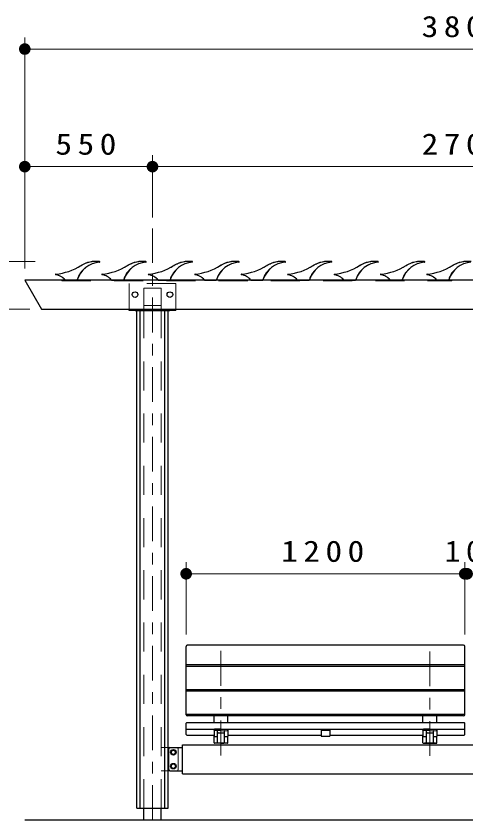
# Model space of a CAD drawing. Units: millimetres on the paper, with parts at other scales. Extents: x -385 to 0, y -10 to 267.
# Drawn here: x -309.9 to -271.2, y 75.7 to 145 of the extents above; entities that cross this region are included whole.
import ezdxf

# ---------------------------------------------------------------- set-up
doc = ezdxf.new("R2010")
doc.units = ezdxf.units.MM
doc.linetypes.add('USER1', pattern=[4.5, 2.5, -2])
doc.linetypes.add('USER2', pattern=[6, 3, -1, 1, -1])
doc.layers.add('LY_1', color=7, linetype='Continuous', lineweight=25)
doc.styles.add('ＭＳ ゴシック', font='')
doc.styles.get('ＭＳ ゴシック').set_extended_font_data('MS Gothic')

# ---------------------------------------------------------------- blocks, each defined once
blk = doc.blocks.new('filled_dot')
at = {"color": 0, "linetype": 'Continuous', "lineweight": -2, "const_width": 1.25}
blk.add_lwpolyline([(-0.625, 0, 1), (0.625, 0, 1)], format="xyb", close=True, dxfattribs=at)

msp = doc.modelspace()

# ---------------------------------------------------------------- linework, layer by layer
at = {"layer": 'LY_1', "lineweight": 13}
for p, q in [((-309.177, 123.235), (-309.177, 143.137)), ((-309.177, 142.137), (-233.177, 142.137)), ((-298.177, 127.622), (-298.177, 133.007)), ((-309.177, 132.007), (-298.177, 132.007)), ((-298.177, 132.007), (-244.177, 132.007)), ((-308.293, 123.835), (-328.586, 123.835)), ((-308.734, 119.735), (-318.586, 119.735)), ((-295.277, 91.715), (-295.277, 97.937)), ((-271.277, 91.715), (-271.277, 97.937)), ((-295.277, 96.937), (-271.277, 96.937)), ((-271.277, 96.937), (-271.077, 96.937))]:
    msp.add_line(p, q, dxfattribs=at)
at = {"layer": 'LY_1', "color": 2, "linetype": 'USER2', "lineweight": 13}
msp.add_line((-298.177, 75.735), (-298.177, 126.683), dxfattribs=at)
at = {"layer": 'LY_1', "color": 190, "linetype": 'USER1', "lineweight": 13}
for p, q in [((-305.977, 122.171), (-305.977, 122.235)), ((-305.977, 122.171), (-272.377, 122.171)), ((-272.377, 122.171), (-272.377, 122.235))]:
    msp.add_line(p, q, dxfattribs=at)
at = {"layer": 'LY_1', "color": 4, "linetype": 'USER1', "lineweight": 13}
for p, q in [((-305.659, 122.235), (-304.707, 122.235)), ((-301.659, 122.235), (-300.707, 122.235)), ((-297.659, 122.235), (-296.707, 122.235)), ((-293.659, 122.235), (-292.707, 122.235)), ((-289.659, 122.235), (-288.707, 122.235)), ((-285.659, 122.235), (-284.707, 122.235)), ((-281.659, 122.235), (-280.707, 122.235)), ((-277.659, 122.235), (-276.707, 122.235)), ((-273.659, 122.235), (-272.707, 122.235))]:
    msp.add_line(p, q, dxfattribs=at)
at = {"layer": 'LY_1', "color": 4}
for p, q in [((-305.659, 122.225), (-304.707, 122.225)), ((-301.659, 122.225), (-300.707, 122.225)), ((-297.659, 122.225), (-296.707, 122.225)), ((-293.659, 122.225), (-292.707, 122.225)), ((-289.659, 122.225), (-288.707, 122.225)), ((-285.659, 122.225), (-284.707, 122.225)), ((-281.659, 122.225), (-280.707, 122.225)), ((-277.659, 122.225), (-276.707, 122.225)), ((-273.659, 122.225), (-272.707, 122.225)), ((-283.657, 83.55), (-282.897, 83.55)), ((-283.657, 83.55), (-283.657, 82.945)), ((-283.657, 83.497), (-283.657, 83.51)), ((-283.657, 83.46), (-282.897, 83.46)), ((-282.897, 83.55), (-282.897, 82.945)), ((-282.897, 83.497), (-282.897, 83.51)), ((-283.657, 82.945), (-282.897, 82.945))]:
    msp.add_line(p, q, dxfattribs=at)
at = {"layer": 'LY_1', "linetype": 'USER1', "lineweight": 13}
for p, q in [((-296.177, 121.935), (-300.177, 121.935)), ((-300.177, 119.735), (-300.177, 121.935)), ((-296.177, 119.735), (-296.177, 121.935)), ((-297.427, 121.535), (-298.927, 121.535)), ((-298.927, 119.615), (-298.927, 121.535)), ((-297.427, 119.615), (-297.427, 121.535)), ((-297.427, 120.035), (-298.927, 120.035)), ((-298.927, 76.735), (-298.927, 119.615)), ((-297.427, 76.735), (-297.427, 119.615)), ((-297.427, 81.965), (-296.077, 81.965)), ((-295.977, 80.065), (-295.977, 81.865)), ((-297.427, 79.965), (-296.077, 79.965))]:
    msp.add_line(p, q, dxfattribs=at)
at = {"layer": 'LY_1'}
for p, q in [((-300.177, 119.615), (-300.177, 119.735)), ((-296.177, 119.615), (-300.177, 119.615)), ((-299.677, 119.615), (-296.677, 119.615)), ((-299.527, 76.735), (-299.527, 119.615)), ((-299.227, 76.735), (-299.227, 119.615)), ((-297.127, 76.735), (-297.127, 119.615)), ((-296.827, 76.735), (-296.827, 119.615)), ((-296.177, 119.615), (-296.177, 119.735)), ((-271.377, 90.782), (-295.177, 90.782)), ((-295.277, 84.783), (-295.277, 90.682)), ((-271.277, 84.783), (-271.277, 90.682)), ((-295.277, 89.12), (-271.277, 89.12)), ((-295.277, 88.993), (-271.277, 88.993)), ((-295.277, 86.965), (-271.277, 86.965)), ((-295.277, 86.849), (-271.277, 86.849)), ((-271.277, 84.821), (-295.277, 84.821)), ((-271.377, 84.694), (-295.177, 84.694)), ((-292.877, 84.13), (-292.877, 84.694)), ((-291.677, 84.13), (-291.677, 84.694)), ((-274.877, 84.13), (-274.877, 84.694)), ((-273.677, 84.13), (-273.677, 84.694)), ((-295.277, 83.095), (-295.277, 84.07)), ((-295.217, 84.13), (-271.337, 84.13)), ((-271.277, 83.095), (-271.277, 84.07)), ((-295.277, 83.567), (-271.277, 83.567)), ((-292.877, 83.467), (-292.877, 83.51)), ((-292.877, 83.467), (-292.877, 82.955)), ((-292.277, 83.569), (-292.839, 83.55)), ((-292.277, 83.408), (-292.839, 83.427)), ((-292.577, 82.403), (-292.577, 83.389)), ((-292.517, 83.231), (-292.037, 83.231)), ((-292.277, 83.569), (-291.716, 83.55)), ((-292.277, 83.408), (-291.716, 83.427)), ((-291.977, 82.403), (-291.977, 83.389)), ((-291.677, 83.467), (-291.677, 83.51)), ((-291.677, 83.467), (-291.677, 82.955)), ((-274.877, 83.51), (-274.877, 83.567)), ((-274.877, 83.467), (-274.877, 83.51)), ((-274.877, 83.467), (-274.877, 82.955)), ((-274.277, 83.569), (-274.839, 83.55)), ((-274.277, 83.408), (-274.839, 83.427)), ((-274.577, 82.403), (-274.577, 83.389)), ((-274.517, 83.231), (-274.037, 83.231)), ((-274.277, 83.569), (-273.716, 83.55)), ((-274.277, 83.408), (-273.716, 83.427)), ((-273.977, 82.403), (-273.977, 83.389)), ((-273.677, 83.51), (-273.677, 83.567)), ((-273.677, 83.467), (-273.677, 83.51)), ((-273.677, 83.467), (-273.677, 82.955)), ((-295.217, 83.035), (-292.877, 83.035)), ((-292.877, 82.373), (-292.877, 82.955)), ((-292.837, 82.915), (-292.577, 82.915)), ((-291.977, 82.915), (-291.717, 82.915)), ((-291.677, 83.035), (-283.657, 83.035)), ((-291.677, 82.373), (-291.677, 82.955)), ((-282.897, 83.035), (-274.877, 83.035)), ((-274.877, 82.373), (-274.877, 82.955)), ((-274.837, 82.915), (-274.577, 82.915)), ((-273.977, 82.915), (-273.717, 82.915)), ((-273.677, 83.035), (-271.337, 83.035)), ((-273.677, 82.373), (-273.677, 82.955)), ((-296.777, 80.065), (-296.777, 81.865)), ((-296.677, 81.965), (-295.577, 81.965)), ((-296.487, 81.755), (-296.597, 81.565)), ((-296.267, 81.755), (-296.487, 81.755)), ((-296.158, 81.565), (-296.267, 81.755)), ((-295.577, 82.215), (-246.777, 82.215)), ((-295.577, 79.715), (-295.577, 82.215)), ((-291.707, 82.335), (-292.848, 82.335)), ((-291.807, 82.335), (-292.747, 82.335)), ((-292.277, 82.335), (-292.519, 82.343)), ((-292.277, 82.335), (-292.035, 82.343)), ((-274.848, 82.335), (-273.707, 82.335)), ((-273.807, 82.335), (-274.747, 82.335)), ((-274.277, 82.335), (-274.519, 82.343)), ((-296.597, 81.565), (-296.487, 81.375)), ((-296.487, 81.375), (-296.267, 81.375)), ((-296.267, 81.375), (-296.158, 81.565)), ((-296.487, 80.555), (-296.597, 80.365)), ((-296.597, 80.365), (-296.487, 80.175)), ((-296.267, 80.555), (-296.487, 80.555)), ((-296.158, 80.365), (-296.267, 80.555)), ((-296.267, 80.175), (-296.158, 80.365)), ((-296.677, 79.965), (-295.577, 79.965)), ((-296.487, 80.175), (-296.267, 80.175)), ((-295.577, 79.715), (-246.777, 79.715)), ((-299.527, 76.735), (-296.827, 76.735)), ((-298.927, 75.735), (-298.927, 76.735)), ((-297.427, 75.735), (-297.427, 76.735)), ((-309.177, 75.735), (-233.177, 75.735))]:
    msp.add_line(p, q, dxfattribs=at)
at = {"layer": 'LY_1', "linetype": 'USER2', "lineweight": 13}
for p, q in [((-292.277, 81.295), (-292.277, 91.093)), ((-274.277, 81.249), (-274.277, 91.093))]:
    msp.add_line(p, q, dxfattribs=at)
at = {"layer": 'LY_1'}
msp.add_lwpolyline([(-309.177, 122.235), (-307.734, 119.735), (-234.621, 119.735), (-233.177, 122.235)], close=True, dxfattribs=at)
for centre, radius in [((-299.677, 120.985), 0.24), ((-296.677, 120.985), 0.24), ((-296.377, 81.565), 0.24), ((-296.377, 81.565), 0.19), ((-296.377, 80.365), 0.24), ((-296.377, 80.365), 0.19)]:
    msp.add_circle(centre, radius, dxfattribs=at)
at = {"layer": 'LY_1', "color": 4}
for centre, radius, start, end in [((-306.97, 127.719), 4.99, 275.2352, 301.88041), ((-302.574, 121.59), 2.19, 94.35776, 162.19171), ((-303.061, 121.435), 2.41, 82.30635, 121.88041), ((-302.742, 123.798), 0.025, 274.35776, 82.30635), ((-302.97, 127.719), 4.99, 275.2352, 301.88041), ((-298.574, 121.59), 2.19, 94.35776, 162.19171), ((-299.061, 121.435), 2.41, 82.30635, 121.88041), ((-298.742, 123.798), 0.025, 274.35776, 82.30635), ((-298.97, 127.719), 4.99, 275.2352, 301.88041), ((-294.574, 121.59), 2.19, 94.35776, 162.19171), ((-295.061, 121.435), 2.41, 82.30635, 121.88041), ((-294.742, 123.798), 0.025, 274.35776, 82.30635), ((-294.97, 127.719), 4.99, 275.2352, 301.88041), ((-290.574, 121.59), 2.19, 94.35776, 162.19171), ((-291.061, 121.435), 2.41, 82.30635, 121.88041), ((-290.742, 123.798), 0.025, 274.35776, 82.30635), ((-290.97, 127.719), 4.99, 275.2352, 301.88041), ((-286.574, 121.59), 2.19, 94.35776, 162.19171), ((-287.061, 121.435), 2.41, 82.30635, 121.88041), ((-286.742, 123.798), 0.025, 274.35776, 82.30635), ((-286.97, 127.719), 4.99, 275.2352, 301.88041), ((-282.574, 121.59), 2.19, 94.35776, 162.19171), ((-283.061, 121.435), 2.41, 82.30635, 121.88041), ((-282.742, 123.798), 0.025, 274.35776, 82.30635), ((-282.97, 127.719), 4.99, 275.2352, 301.88041), ((-278.574, 121.59), 2.19, 94.35776, 162.19171), ((-279.061, 121.435), 2.41, 82.30635, 121.88041), ((-278.742, 123.798), 0.025, 274.35776, 82.30635), ((-278.97, 127.719), 4.99, 275.2352, 301.88041), ((-274.574, 121.59), 2.19, 94.35776, 162.19171), ((-275.061, 121.435), 2.41, 82.30635, 121.88041), ((-274.742, 123.798), 0.025, 274.35776, 82.30635), ((-274.97, 127.719), 4.99, 275.2352, 301.88041), ((-270.574, 121.59), 2.19, 94.35776, 162.19171), ((-271.061, 121.435), 2.41, 82.30635, 121.88041), ((-306.512, 122.725), 0.025, 95.2352, 260.5565), ((-306.744, 121.329), 1.39, 41.07659, 80.5565), ((-302.512, 122.725), 0.025, 95.2352, 260.5565), ((-302.744, 121.329), 1.39, 41.07659, 80.5565), ((-298.512, 122.725), 0.025, 95.2352, 260.5565), ((-298.744, 121.329), 1.39, 41.07659, 80.5565), ((-294.512, 122.725), 0.025, 95.2352, 260.5565), ((-294.744, 121.329), 1.39, 41.07659, 80.5565), ((-290.512, 122.725), 0.025, 95.2352, 260.5565), ((-290.744, 121.329), 1.39, 41.07659, 80.5565), ((-286.512, 122.725), 0.025, 95.2352, 260.5565), ((-286.744, 121.329), 1.39, 41.07659, 80.5565), ((-282.512, 122.725), 0.025, 95.2352, 260.5565), ((-282.744, 121.329), 1.39, 41.07659, 80.5565), ((-278.512, 122.725), 0.025, 95.2352, 260.5565), ((-278.744, 121.329), 1.39, 41.07659, 80.5565), ((-274.512, 122.725), 0.025, 95.2352, 260.5565), ((-274.744, 121.329), 1.39, 41.07659, 80.5565), ((-305.659, 122.275), 0.05, 221.07659, 270), ((-304.707, 122.275), 0.05, 270, 342.19171), ((-301.659, 122.275), 0.05, 221.07659, 270), ((-300.707, 122.275), 0.05, 270, 342.19171), ((-297.659, 122.275), 0.05, 221.07659, 270), ((-296.707, 122.275), 0.05, 270, 342.19171), ((-293.659, 122.275), 0.05, 221.07659, 270), ((-292.707, 122.275), 0.05, 270, 342.19171), ((-289.659, 122.275), 0.05, 221.07659, 270), ((-288.707, 122.275), 0.05, 270, 342.19171), ((-285.659, 122.275), 0.05, 221.07659, 270), ((-284.707, 122.275), 0.05, 270, 342.19171), ((-281.659, 122.275), 0.05, 221.07659, 270), ((-280.707, 122.275), 0.05, 270, 342.19171), ((-277.659, 122.275), 0.05, 221.07659, 270), ((-276.707, 122.275), 0.05, 270, 342.19171), ((-273.659, 122.275), 0.05, 221.07659, 270), ((-272.707, 122.275), 0.05, 270, 342.19171)]:
    msp.add_arc(centre, radius, start, end, dxfattribs=at)
at = {"layer": 'LY_1', "color": 4, "linetype": 'USER1', "lineweight": 13}
for centre, radius, start, end in [((-306.97, 127.719), 5, 275.2352, 301.88041), ((-302.574, 121.59), 2.2, 94.35776, 162.19171), ((-303.061, 121.435), 2.4, 82.30635, 121.88041), ((-302.742, 123.798), 0.015, 274.35776, 82.30635), ((-302.97, 127.719), 5, 275.2352, 301.88041), ((-298.574, 121.59), 2.2, 94.35776, 162.19171), ((-299.061, 121.435), 2.4, 82.30635, 121.88041), ((-298.742, 123.798), 0.015, 274.35776, 82.30635), ((-298.97, 127.719), 5, 275.2352, 301.88041), ((-294.574, 121.59), 2.2, 94.35776, 162.19171), ((-295.061, 121.435), 2.4, 82.30635, 121.88041), ((-294.742, 123.798), 0.015, 274.35776, 82.30635), ((-294.97, 127.719), 5, 275.2352, 301.88041), ((-290.574, 121.59), 2.2, 94.35776, 162.19171), ((-291.061, 121.435), 2.4, 82.30635, 121.88041), ((-290.742, 123.798), 0.015, 274.35776, 82.30635), ((-290.97, 127.719), 5, 275.2352, 301.88041), ((-286.574, 121.59), 2.2, 94.35776, 162.19171), ((-287.061, 121.435), 2.4, 82.30635, 121.88041), ((-286.742, 123.798), 0.015, 274.35776, 82.30635), ((-286.97, 127.719), 5, 275.2352, 301.88041), ((-282.574, 121.59), 2.2, 94.35776, 162.19171), ((-283.061, 121.435), 2.4, 82.30635, 121.88041), ((-282.742, 123.798), 0.015, 274.35776, 82.30635), ((-282.97, 127.719), 5, 275.2352, 301.88041), ((-278.574, 121.59), 2.2, 94.35776, 162.19171), ((-279.061, 121.435), 2.4, 82.30635, 121.88041), ((-278.742, 123.798), 0.015, 274.35776, 82.30635), ((-278.97, 127.719), 5, 275.2352, 301.88041), ((-274.574, 121.59), 2.2, 94.35776, 162.19171), ((-275.061, 121.435), 2.4, 82.30635, 121.88041), ((-274.742, 123.798), 0.015, 274.35776, 82.30635), ((-274.97, 127.719), 5, 275.2352, 301.88041), ((-270.574, 121.59), 2.2, 94.35776, 162.19171), ((-271.061, 121.435), 2.4, 82.30635, 121.88041), ((-306.512, 122.725), 0.015, 95.2352, 260.5565), ((-306.744, 121.329), 1.4, 41.07659, 80.5565), ((-302.512, 122.725), 0.015, 95.2352, 260.5565), ((-302.744, 121.329), 1.4, 41.07659, 80.5565), ((-298.512, 122.725), 0.015, 95.2352, 260.5565), ((-298.744, 121.329), 1.4, 41.07659, 80.5565), ((-294.512, 122.725), 0.015, 95.2352, 260.5565), ((-294.744, 121.329), 1.4, 41.07659, 80.5565), ((-290.512, 122.725), 0.015, 95.2352, 260.5565), ((-290.744, 121.329), 1.4, 41.07659, 80.5565), ((-286.512, 122.725), 0.015, 95.2352, 260.5565), ((-286.744, 121.329), 1.4, 41.07659, 80.5565), ((-282.512, 122.725), 0.015, 95.2352, 260.5565), ((-282.744, 121.329), 1.4, 41.07659, 80.5565), ((-278.512, 122.725), 0.015, 95.2352, 260.5565), ((-278.744, 121.329), 1.4, 41.07659, 80.5565), ((-274.512, 122.725), 0.015, 95.2352, 260.5565), ((-274.744, 121.329), 1.4, 41.07659, 80.5565), ((-305.659, 122.275), 0.04, 221.07659, 270), ((-304.707, 122.275), 0.04, 270, 342.19171), ((-301.659, 122.275), 0.04, 221.07659, 270), ((-300.707, 122.275), 0.04, 270, 342.19171), ((-297.659, 122.275), 0.04, 221.07659, 270), ((-296.707, 122.275), 0.04, 270, 342.19171), ((-293.659, 122.275), 0.04, 221.07659, 270), ((-292.707, 122.275), 0.04, 270, 342.19171), ((-289.659, 122.275), 0.04, 221.07659, 270), ((-288.707, 122.275), 0.04, 270, 342.19171), ((-285.659, 122.275), 0.04, 221.07659, 270), ((-284.707, 122.275), 0.04, 270, 342.19171), ((-281.659, 122.275), 0.04, 221.07659, 270), ((-280.707, 122.275), 0.04, 270, 342.19171), ((-277.659, 122.275), 0.04, 221.07659, 270), ((-276.707, 122.275), 0.04, 270, 342.19171), ((-273.659, 122.275), 0.04, 221.07659, 270), ((-272.707, 122.275), 0.04, 270, 342.19171)]:
    msp.add_arc(centre, radius, start, end, dxfattribs=at)
at = {"layer": 'LY_1'}
for centre, radius, start, end in [((-295.177, 90.682), 0.1, 90, 180), ((-271.377, 90.682), 0.1, 0, 90), ((-295.177, 84.794), 0.1, 180, 270), ((-271.377, 84.794), 0.1, 270, 0), ((-295.217, 84.07), 0.06, 90, 180), ((-271.337, 84.07), 0.06, 0, 90), ((-295.217, 83.095), 0.06, 180, 270), ((-292.837, 83.51), 0.04, 92, 180), ((-292.837, 83.467), 0.04, 180, 268), ((-292.607, 83.389), 0.03, 0, 88), ((-292.517, 83.291), 0.06, 180, 270), ((-292.037, 83.291), 0.06, 270, 0), ((-291.947, 83.389), 0.03, 92, 180), ((-291.717, 83.51), 0.04, 0, 88), ((-291.717, 83.467), 0.04, 272, 0), ((-274.837, 83.51), 0.04, 92, 180), ((-274.837, 83.467), 0.04, 180, 268), ((-274.607, 83.389), 0.03, 0, 88), ((-274.517, 83.291), 0.06, 180, 270), ((-274.037, 83.291), 0.06, 270, 0), ((-273.947, 83.389), 0.03, 92, 180), ((-273.717, 83.51), 0.04, 0, 88), ((-273.717, 83.467), 0.04, 272, 0), ((-271.337, 83.095), 0.06, 270, 0), ((-292.837, 82.955), 0.04, 180, 270), ((-292.517, 82.403), 0.06, 180, 268), ((-292.037, 82.403), 0.06, 272, 0), ((-291.717, 82.955), 0.04, 270, 0), ((-274.837, 82.955), 0.04, 180, 270), ((-274.517, 82.403), 0.06, 180, 268), ((-274.037, 82.403), 0.06, 272, 0), ((-273.717, 82.955), 0.04, 270, 0), ((-296.677, 81.865), 0.1, 90, 180), ((-292.837, 82.373), 0.04, 180, 254.94761), ((-291.717, 82.373), 0.04, 285.05239, 0), ((-274.837, 82.373), 0.04, 180, 254.94761), ((-273.717, 82.373), 0.04, 285.05239, 0), ((-296.677, 80.065), 0.1, 180, 270)]:
    msp.add_arc(centre, radius, start, end, dxfattribs=at)
at = {"layer": 'LY_1', "linetype": 'USER1', "lineweight": 13}
for centre, start, end in [((-296.077, 81.865), 0, 90), ((-296.077, 80.065), 270, 0)]:
    msp.add_arc(centre, 0.1, start, end, dxfattribs=at)

# ---------------------------------------------------------------- block references
at = {"layer": 'LY_1', "lineweight": 13, "xscale": 0.4, "yscale": 0.4}
for p in [(-309.177, 142.137), (-309.177, 132.007), (-298.177, 132.007), (-295.277, 96.937), (-271.277, 96.937), (-271.077, 96.937)]:
    msp.add_blockref('filled_dot', p, dxfattribs=at)
at = {"layer": 'LY_1', "lineweight": 13, "xscale": 0.4, "yscale": 0.4, "rotation": 180}
for p in [(-298.177, 132.007), (-271.277, 96.937), (-271.077, 96.937)]:
    msp.add_blockref('filled_dot', p, dxfattribs=at)

# ---------------------------------------------------------------- texts
at = {"layer": 'LY_1', "char_height": 1.833, "attachment_point": 8, "style": 'ＭＳ ゴシック'}
for s, insert in [('\\T1.33;\\W1.15;3800', (-271.177, 143.137)), ('\\T1.33;\\W1.15;550', (-303.677, 133.007)), ('\\T1.33;\\W1.15;2700', (-271.177, 133.007)), ('\\T1.33;\\W1.15;1200', (-283.277, 97.937)), ('\\T1.34;\\W1.1;10', (-271.177, 97.937))]:
    msp.add_mtext(s, dxfattribs=dict(at, insert=insert))

doc.saveas('drawing.dxf')
